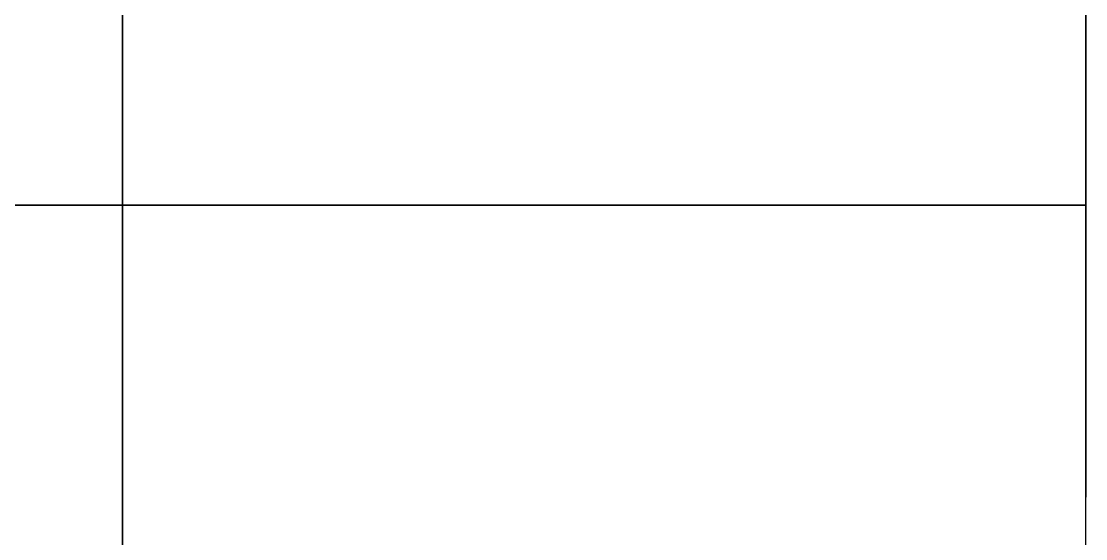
# Model space of a CAD drawing. Extents: x 34233638 to 35010029, y 7400000 to 8016345.
# Drawn here: x 34944740 to 35000000, y 7482662 to 7509547 of the extents above; entities that cross this region are included whole.
import ezdxf

# ---------------------------------------------------------------- set-up
doc = ezdxf.new("R2010")
doc.units = 0
doc.header["$LTSCALE"] = 6
doc.header["$MEASUREMENT"] = 0
doc.layers.get('0').update_dxf_attribs({"linetype": 'CONTINUOUS'})
for name, color, linetype in [('X-BOITE', 169, 'CONTINUOUS'), ('X-BOITE-C2', 238, 'CONTINUOUS'), ('X-BOITE-PL', 248, 'CONTINUOUS'), ('X-COUPE2', 7, 'CONTINUOUS'), ('X-CUBE', 188, 'CONTINUOUS')]:
    doc.layers.add(name, color=color, linetype=linetype)

# ---------------------------------------------------------------- blocks, each defined once
blk = doc.blocks.new('CUBEX')
at = {"layer": 'X-CUBE'}
for points in [[(0, 0, 50000), (50000, 0, 50000), (50000, 50000, 50000), (0, 50000, 50000)], [(0, 0, 0), (50000, 0, 0), (50000, 50000, 0), (0, 50000, 0)]]:
    blk.add_polyline3d(points, close=True, dxfattribs=at)
for points in [[(0, 50000, 0), (0, 50000, 50000), (50000, 50000, 50000), (50000, 50000, 0)], [(0, 0, 0), (0, 0, 50000), (50000, 0, 50000), (50000, 0, 0)]]:
    blk.add_polyline3d(points, dxfattribs=at)
blk = doc.blocks.new('CUBE1')
at = {"layer": 'X-CUBE'}
for p in [(400000, 100000, -50000), (400000, 100000, -100000), (450000, 100000, -50000), (450000, 100000, -100000), (400000, 50000, -50000), (400000, 50000, -100000), (450000, 50000, -50000), (450000, 50000, -100000)]:
    blk.add_blockref('CUBEX', p, dxfattribs=at)
blk = doc.blocks.new('BOITE1')
at = {"layer": 'X-BOITE'}
for points in [[(500000, 0, -100000), (500000, 200000, -100000)], [(500000, 0, 0), (500000, 200000, 0)]]:
    blk.add_polyline3d(points, dxfattribs=at)
at = {"layer": 'X-BOITE-C2'}
for points in [[(500000, 0, -50000), (500000, 200000, -50000)], [(500000, 100000, -100000), (500000, 100000, 0)]]:
    blk.add_polyline3d(points, dxfattribs=at)
at = {"layer": 'X-BOITE-PL'}
for points in [[(450000, 200000, -100000), (450000, 0, -100000)], [(0, 100000, -100000), (500000, 100000, -100000)]]:
    blk.add_polyline3d(points, dxfattribs=at)

msp = doc.modelspace()

# ---------------------------------------------------------------- linework, layer by layer
at = {"layer": 'X-COUPE2', "extrusion": (1, 0, 0)}
for p, q in [((35000000, 7510016, -29530), (35000000, 7509476, -29398)), ((35000000, 7510016, -30040), (35000000, 7509476, -29608)), ((35000000, 7509867, -31501), (35000000, 7509098, -31263)), ((35000000, 7509867, -31801), (35000000, 7509098, -31563)), ((35000000, 7509476, -29398), (35000000, 7508826, -28811)), ((35000000, 7509476, -29608), (35000000, 7508826, -29021)), ((35000000, 7509204, -28236), (35000000, 7509402, -27950)), ((35000000, 7509204, -28536), (35000000, 7509402, -28250)), ((35000000, 7509402, -27950), (35000000, 7508841, -27991)), ((35000000, 7509402, -28250), (35000000, 7508841, -28291)), ((35000000, 7508428, -28304), (35000000, 7509204, -28236)), ((35000000, 7508428, -28634), (35000000, 7509204, -28536)), ((35000000, 7509098, -31263), (35000000, 7509042, -31226)), ((35000000, 7509098, -31563), (35000000, 7509042, -31536)), ((35000000, 7509042, -31226), (35000000, 7507435, -30824)), ((35000000, 7509042, -31536), (35000000, 7507435, -31224)), ((35000000, 7508841, -27991), (35000000, 7507802, -27558)), ((35000000, 7508841, -28291), (35000000, 7507802, -27688)), ((35000000, 7508826, -28811), (35000000, 7508447, -28321)), ((35000000, 7508826, -29021), (35000000, 7508447, -28931)), ((35000000, 7508447, -28321), (35000000, 7507878, -28122)), ((35000000, 7508447, -28931), (35000000, 7507878, -28872)), ((35000000, 7508262, -28397), (35000000, 7508428, -28304)), ((35000000, 7508262, -28767), (35000000, 7508428, -28634)), ((35000000, 7508202, -29125), (35000000, 7508409, -28534)), ((35000000, 7508202, -29225), (35000000, 7508409, -28884)), ((35000000, 7508409, -28534), (35000000, 7508262, -28397)), ((35000000, 7508409, -28884), (35000000, 7508262, -28767)), ((35000000, 7508002, -29218), (35000000, 7508218, -29201)), ((35000000, 7508002, -29258), (35000000, 7508218, -29281)), ((35000000, 7508218, -29201), (35000000, 7508202, -29125)), ((35000000, 7508218, -29281), (35000000, 7508202, -29225)), ((35000000, 7507919, -29215), (35000000, 7508002, -29218)), ((35000000, 7507942, -29393), (35000000, 7508002, -29258)), ((35000000, 7507731, -29395), (35000000, 7507942, -29393)), ((35000000, 7507562, -29283), (35000000, 7507919, -29215)), ((35000000, 7507878, -28122), (35000000, 7507714, -28920)), ((35000000, 7507878, -28872), (35000000, 7507714, -29120)), ((35000000, 7507746, -29189), (35000000, 7507877, -29513)), ((35000000, 7507746, -29339), (35000000, 7507877, -29963)), ((35000000, 7507877, -29513), (35000000, 7507616, -29863)), ((35000000, 7507877, -29963), (35000000, 7507616, -29993)), ((35000000, 7507508, -29585), (35000000, 7507812, -29782)), ((35000000, 7507812, -29782), (35000000, 7507731, -29395)), ((35000000, 7507802, -27558), (35000000, 7507744, -27376)), ((35000000, 7507802, -27688), (35000000, 7507744, -27436)), ((35000000, 7507714, -28920), (35000000, 7507746, -29189)), ((35000000, 7507714, -29120), (35000000, 7507746, -29339)), ((35000000, 7507744, -27376), (35000000, 7507488, -27215)), ((35000000, 7507744, -27436), (35000000, 7507488, -27335)), ((35000000, 7507488, -27215), (35000000, 7507664, -26582)), ((35000000, 7507488, -27335), (35000000, 7507664, -27212)), ((35000000, 7507664, -26582), (35000000, 7507396, -26902)), ((35000000, 7507664, -27212), (35000000, 7507396, -26982)), ((35000000, 7507616, -29863), (35000000, 7507334, -29841)), ((35000000, 7507616, -29993), (35000000, 7507281, -29990)), ((35000000, 7507518, -29471), (35000000, 7507584, -29310)), ((35000000, 7507518, -29581), (35000000, 7507584, -29630)), ((35000000, 7507584, -29310), (35000000, 7507508, -29265)), ((35000000, 7507584, -29630), (35000000, 7507508, -29585)), ((35000000, 7507502, -29309), (35000000, 7507562, -29283)), ((35000000, 7507441, -29413), (35000000, 7507518, -29471)), ((35000000, 7507441, -29493), (35000000, 7507518, -29581)), ((35000000, 7507508, -29265), (35000000, 7507502, -29309)), ((35000000, 7507296, -29140), (35000000, 7507441, -29413)), ((35000000, 7507296, -29250), (35000000, 7507441, -29493)), ((35000000, 7507435, -30824), (35000000, 7506715, -30639)), ((35000000, 7507435, -31224), (35000000, 7506715, -30829)), ((35000000, 7507256, -29440), (35000000, 7507427, -29304)), ((35000000, 7507427, -29304), (35000000, 7507252, -29243)), ((35000000, 7507311, -29634), (35000000, 7507426, -29435)), ((35000000, 7507426, -29435), (35000000, 7507252, -29323)), ((35000000, 7507396, -26902), (35000000, 7507274, -26336)), ((35000000, 7507396, -26982), (35000000, 7507274, -26396)), ((35000000, 7507197, -29232), (35000000, 7507341, -29225)), ((35000000, 7507197, -29312), (35000000, 7507341, -29375)), ((35000000, 7507341, -29225), (35000000, 7507296, -29140)), ((35000000, 7507341, -29375), (35000000, 7507296, -29250)), ((35000000, 7507334, -29841), (35000000, 7507256, -29440)), ((35000000, 7507281, -29990), (35000000, 7507311, -29634)), ((35000000, 7507274, -26336), (35000000, 7507159, -26611)), ((35000000, 7507274, -26396), (35000000, 7507159, -26871)), ((35000000, 7507252, -29243), (35000000, 7507162, -29269)), ((35000000, 7507252, -29323), (35000000, 7507162, -29319)), ((35000000, 7507064, -29321), (35000000, 7507197, -29232)), ((35000000, 7507064, -29361), (35000000, 7507197, -29312)), ((35000000, 7507162, -29269), (35000000, 7507064, -29321)), ((35000000, 7507162, -29319), (35000000, 7507064, -29361)), ((35000000, 7507159, -26611), (35000000, 7507000, -26471)), ((35000000, 7507159, -26871), (35000000, 7507000, -26821)), ((35000000, 7507000, -26471), (35000000, 7506638, -26453)), ((35000000, 7507000, -26821), (35000000, 7506638, -26703)), ((35000000, 7506373, -21291), (35000000, 7506733, -20966)), ((35000000, 7506373, -24301), (35000000, 7506733, -23976)), ((35000000, 7506733, -20966), (35000000, 7505561, -21982)), ((35000000, 7506733, -23976), (35000000, 7505561, -24992)), ((35000000, 7506715, -30639), (35000000, 7506154, -30225)), ((35000000, 7506715, -30829), (35000000, 7506154, -30425)), ((35000000, 7506638, -26453), (35000000, 7506227, -26085)), ((35000000, 7506638, -26703), (35000000, 7506227, -26145)), ((35000000, 7504067, -20893), (35000000, 7506454, -22626)), ((35000000, 7504067, -23903), (35000000, 7506454, -23636)), ((35000000, 7506454, -22626), (35000000, 7506373, -21291)), ((35000000, 7506454, -23636), (35000000, 7506373, -24301)), ((35000000, 7506227, -26085), (35000000, 7506167, -25878)), ((35000000, 7506227, -26145), (35000000, 7506167, -26078)), ((35000000, 7506167, -25878), (35000000, 7505946, -25529)), ((35000000, 7506167, -26078), (35000000, 7505946, -25649)), ((35000000, 7506154, -30225), (35000000, 7505851, -30189)), ((35000000, 7506154, -30425), (35000000, 7505851, -30319)), ((35000000, 7505946, -25529), (35000000, 7505647, -25461)), ((35000000, 7505946, -25649), (35000000, 7505647, -25541)), ((35000000, 7505851, -30189), (35000000, 7505929, -30248)), ((35000000, 7505851, -30319), (35000000, 7505929, -30358)), ((35000000, 7505929, -30248), (35000000, 7505693, -29949)), ((35000000, 7505929, -30358), (35000000, 7505693, -30249)), ((35000000, 7505647, -25461), (35000000, 7505790, -24830)), ((35000000, 7505647, -25541), (35000000, 7505790, -25340)), ((35000000, 7505790, -24830), (35000000, 7505396, -22060)), ((35000000, 7505790, -25340), (35000000, 7505396, -25110)), ((35000000, 7503498, -17049), (35000000, 7505777, -17854)), ((35000000, 7503498, -20059), (35000000, 7505777, -20864)), ((35000000, 7505777, -17854), (35000000, 7505382, -17979)), ((35000000, 7505777, -20864), (35000000, 7505382, -20989)), ((35000000, 7505693, -29949), (35000000, 7505422, -29353)), ((35000000, 7505693, -30249), (35000000, 7505422, -29753)), ((35000000, 7505561, -21982), (35000000, 7505283, -24736)), ((35000000, 7505561, -24992), (35000000, 7505283, -25746)), ((35000000, 7505422, -29353), (35000000, 7505129, -28694)), ((35000000, 7505422, -29753), (35000000, 7505129, -29094)), ((35000000, 7505396, -22060), (35000000, 7503695, -20678)), ((35000000, 7505396, -25110), (35000000, 7503695, -23728)), ((35000000, 7505382, -17979), (35000000, 7503572, -16103)), ((35000000, 7505382, -20989), (35000000, 7503572, -19113)), ((35000000, 7505129, -28694), (35000000, 7504848, -28729)), ((35000000, 7505129, -29094), (35000000, 7504848, -28839)), ((35000000, 7504848, -28729), (35000000, 7504102, -27582)), ((35000000, 7504848, -28839), (35000000, 7504102, -27992)), ((35000000, 7504102, -27582), (35000000, 7503992, -27391)), ((35000000, 7504102, -27992), (35000000, 7503992, -27801)), ((35000000, 7503937, -22477), (35000000, 7504067, -20893)), ((35000000, 7503937, -23687), (35000000, 7504067, -23903)), ((35000000, 7503992, -27391), (35000000, 7502580, -26651)), ((35000000, 7503992, -27801), (35000000, 7502580, -26851)), ((35000000, 7500858, -21267), (35000000, 7503937, -22477)), ((35000000, 7500858, -22277), (35000000, 7503937, -23687)), ((35000000, 7503695, -20678), (35000000, 7501997, -19829)), ((35000000, 7503695, -23728), (35000000, 7501997, -22899)), ((35000000, 7503572, -16103), (35000000, 7502308, -15892)), ((35000000, 7503572, -19113), (35000000, 7502308, -18402)), ((35000000, 7501925, -15631), (35000000, 7503498, -17049)), ((35000000, 7501925, -18641), (35000000, 7503498, -20059)), ((35000000, 7502580, -26651), (35000000, 7502566, -26351)), ((35000000, 7502580, -26851), (35000000, 7502566, -26651)), ((35000000, 7502566, -26351), (35000000, 7501947, -25049)), ((35000000, 7502566, -26651), (35000000, 7501947, -26049)), ((35000000, 7502308, -15892), (35000000, 7501290, -16820)), ((35000000, 7502308, -18402), (35000000, 7501290, -18830)), ((35000000, 7501997, -19829), (35000000, 7501707, -20738)), ((35000000, 7501997, -22899), (35000000, 7501707, -22788)), ((35000000, 7501947, -25049), (35000000, 7501530, -25087)), ((35000000, 7501947, -26049), (35000000, 7501530, -25787)), ((35000000, 7499972, -15780), (35000000, 7501925, -15631)), ((35000000, 7499972, -18290), (35000000, 7501925, -18641)), ((35000000, 7501707, -20738), (35000000, 7499356, -22172)), ((35000000, 7501707, -22788), (35000000, 7499356, -23242)), ((35000000, 7501530, -25087), (35000000, 7500555, -24271)), ((35000000, 7501530, -25787), (35000000, 7500555, -24971)), ((35000000, 7501290, -16820), (35000000, 7501184, -17284)), ((35000000, 7501290, -18830), (35000000, 7501184, -19294)), ((35000000, 7499810, -20802), (35000000, 7501200, -21611)), ((35000000, 7499810, -22012), (35000000, 7501200, -22621)), ((35000000, 7501200, -21611), (35000000, 7500858, -21267)), ((35000000, 7501200, -22621), (35000000, 7500858, -22277)), ((35000000, 7501184, -17284), (35000000, 7499565, -16957)), ((35000000, 7501184, -19294), (35000000, 7499565, -18967)), ((35000000, 7500555, -24271), (35000000, 7500954, -22757)), ((35000000, 7500555, -24971), (35000000, 7500954, -24357)), ((35000000, 7500954, -22757), (35000000, 7500839, -22424)), ((35000000, 7500954, -24357), (35000000, 7500839, -22924)), ((35000000, 7500858, -21267), (35000000, 7499887, -19408)), ((35000000, 7500858, -22277), (35000000, 7499887, -20418)), ((35000000, 7500839, -22424), (35000000, 7500142, -21770)), ((35000000, 7500839, -22924), (35000000, 7500142, -22470)), ((35000000, 7497623, -14579), (35000000, 7499972, -15780)), ((35000000, 7497623, -17089), (35000000, 7499972, -18290)), ((35000000, 7499887, -19408), (35000000, 7499770, -18815)), ((35000000, 7499887, -20418), (35000000, 7499770, -20325)), ((35000000, 7499205, -20310), (35000000, 7499810, -20802)), ((35000000, 7499205, -21820), (35000000, 7499810, -22012)), ((35000000, 7499770, -18815), (35000000, 7499377, -17839)), ((35000000, 7499770, -20325), (35000000, 7499377, -19849)), ((35000000, 7498863, -19941), (35000000, 7499657, -20005)), ((35000000, 7498863, -21951), (35000000, 7499657, -22015)), ((35000000, 7499657, -20005), (35000000, 7499205, -20310)), ((35000000, 7499657, -22015), (35000000, 7499205, -21820)), ((35000000, 7499565, -16957), (35000000, 7499345, -17201)), ((35000000, 7499565, -18967), (35000000, 7499345, -19211)), ((35000000, 7499088, -22324), (35000000, 7499405, -21485)), ((35000000, 7499088, -22924), (35000000, 7499405, -23285)), ((35000000, 7499405, -21485), (35000000, 7498863, -19941)), ((35000000, 7499405, -23285), (35000000, 7498863, -21951)), ((35000000, 7499377, -17839), (35000000, 7498650, -16741)), ((35000000, 7499377, -19849), (35000000, 7498650, -19251)), ((35000000, 7499356, -22172), (35000000, 7499088, -22324)), ((35000000, 7499356, -23242), (35000000, 7499088, -22924)), ((35000000, 7499345, -17201), (35000000, 7499283, -17503)), ((35000000, 7499345, -19211), (35000000, 7499283, -19013)), ((35000000, 7499088, -22324), (35000000, 7499304, -22042)), ((35000000, 7499088, -22924), (35000000, 7499304, -22292)), ((35000000, 7499304, -22042), (35000000, 7498558, -22050)), ((35000000, 7499304, -22292), (35000000, 7498558, -22220)), ((35000000, 7498650, -16741), (35000000, 7498810, -16617)), ((35000000, 7498650, -19251), (35000000, 7498810, -19127)), ((35000000, 7498810, -16617), (35000000, 7498118, -15962)), ((35000000, 7498810, -19127), (35000000, 7498118, -17972)), ((35000000, 7498558, -22050), (35000000, 7497608, -22053)), ((35000000, 7498558, -22220), (35000000, 7497608, -22203)), ((35000000, 7498118, -15962), (35000000, 7496974, -15702)), ((35000000, 7498118, -17972), (35000000, 7496974, -17712)), ((35000000, 7496852, -14066), (35000000, 7497623, -14579)), ((35000000, 7496852, -16576), (35000000, 7497623, -17089)), ((35000000, 7497608, -22053), (35000000, 7497031, -22022)), ((35000000, 7497608, -22203), (35000000, 7497031, -22272)), ((35000000, 7497031, -22022), (35000000, 7497503, -22018)), ((35000000, 7497031, -22272), (35000000, 7497503, -22228)), ((35000000, 7497503, -22018), (35000000, 7497481, -21861)), ((35000000, 7497503, -22228), (35000000, 7497481, -22061)), ((35000000, 7497481, -21861), (35000000, 7496441, -21668)), ((35000000, 7497481, -22061), (35000000, 7496441, -22068)), ((35000000, 7496867, -21394), (35000000, 7497137, -21277)), ((35000000, 7496867, -21694), (35000000, 7497137, -21577)), ((35000000, 7497137, -21277), (35000000, 7496619, -21024)), ((35000000, 7497137, -21577), (35000000, 7496619, -21244)), ((35000000, 7496974, -15702), (35000000, 7495658, -14027)), ((35000000, 7496974, -17712), (35000000, 7495658, -16037)), ((35000000, 7496735, -20947), (35000000, 7496898, -20960)), ((35000000, 7496735, -21057), (35000000, 7496898, -21110)), ((35000000, 7496898, -20960), (35000000, 7496717, -20919)), ((35000000, 7496898, -21110), (35000000, 7496717, -21019)), ((35000000, 7496630, -21812), (35000000, 7496867, -21726)), ((35000000, 7496867, -21726), (35000000, 7496447, -21907)), ((35000000, 7495284, -21881), (35000000, 7496867, -21394)), ((35000000, 7495284, -22001), (35000000, 7496867, -21694)), ((35000000, 7496735, -22085), (35000000, 7496866, -21936)), ((35000000, 7496866, -21936), (35000000, 7496447, -22307)), ((35000000, 7495788, -13325), (35000000, 7496852, -14066)), ((35000000, 7495788, -15835), (35000000, 7496852, -16576)), ((35000000, 7496683, -22118), (35000000, 7496735, -22085)), ((35000000, 7495950, -21006), (35000000, 7496735, -20947)), ((35000000, 7495950, -21196), (35000000, 7496735, -21057)), ((35000000, 7496717, -20919), (35000000, 7496265, -20837)), ((35000000, 7496717, -21019), (35000000, 7496265, -20937)), ((35000000, 7496441, -22068), (35000000, 7496683, -22118)), ((35000000, 7496441, -21668), (35000000, 7496658, -21884)), ((35000000, 7496658, -21884), (35000000, 7496630, -21812)), ((35000000, 7496619, -21024), (35000000, 7495925, -20855)), ((35000000, 7496619, -21244), (35000000, 7495925, -21025)), ((35000000, 7496447, -21907), (35000000, 7495886, -21795)), ((35000000, 7496447, -22307), (35000000, 7495886, -22195)), ((35000000, 7496265, -20837), (35000000, 7495890, -20583)), ((35000000, 7496265, -20937), (35000000, 7495890, -20653)), ((35000000, 7495658, -14027), (35000000, 7496218, -13890)), ((35000000, 7495658, -16037), (35000000, 7496218, -15900)), ((35000000, 7496218, -13890), (35000000, 7495349, -13338)), ((35000000, 7496218, -15900), (35000000, 7495349, -15348)), ((35000000, 7495925, -20855), (35000000, 7495950, -21006)), ((35000000, 7495925, -21025), (35000000, 7495950, -21196)), ((35000000, 7495890, -20583), (35000000, 7495527, -20479)), ((35000000, 7495890, -20653), (35000000, 7495527, -20649)), ((35000000, 7495886, -21795), (35000000, 7494785, -21706)), ((35000000, 7495886, -22195), (35000000, 7494785, -22006)), ((35000000, 7495349, -13338), (35000000, 7495788, -13325)), ((35000000, 7495349, -15348), (35000000, 7495788, -15835)), ((35000000, 7495527, -20479), (35000000, 7495174, -20402)), ((35000000, 7495527, -20649), (35000000, 7495174, -20512)), ((35000000, 7494785, -21706), (35000000, 7495526, -22000)), ((35000000, 7494785, -22006), (35000000, 7495526, -22140)), ((35000000, 7495526, -22000), (35000000, 7494960, -22200)), ((35000000, 7495526, -22140), (35000000, 7494960, -22380)), ((35000000, 7494645, -22218), (35000000, 7495284, -21881)), ((35000000, 7494645, -22278), (35000000, 7495284, -22001)), ((35000000, 7495174, -20402), (35000000, 7495114, -20330)), ((35000000, 7495174, -20512), (35000000, 7495114, -20460)), ((35000000, 7495114, -20330), (35000000, 7494985, -20338)), ((35000000, 7495114, -20460), (35000000, 7494985, -20448)), ((35000000, 7494985, -20338), (35000000, 7493052, -19748)), ((35000000, 7494985, -20448), (35000000, 7493052, -19928)), ((35000000, 7494960, -22200), (35000000, 7493538, -22040)), ((35000000, 7494960, -22380), (35000000, 7493538, -22240)), ((35000000, 7494557, -22228), (35000000, 7494645, -22218)), ((35000000, 7494557, -22298), (35000000, 7494645, -22278)), ((35000000, 7494501, -9456), (35000000, 7494572, -9848)), ((35000000, 7494572, -9848), (35000000, 7494438, -9576)), ((35000000, 7494374, -9679), (35000000, 7494570, -9903)), ((35000000, 7494570, -9903), (35000000, 7494438, -9826)), ((35000000, 7494270, -22223), (35000000, 7494557, -22228)), ((35000000, 7494263, -22272), (35000000, 7494557, -22298)), ((35000000, 7494233, -8934), (35000000, 7494501, -9456)), ((35000000, 7494438, -9576), (35000000, 7494246, -9672)), ((35000000, 7494438, -9826), (35000000, 7494246, -9782)), ((35000000, 7494021, -8721), (35000000, 7494413, -8622)), ((35000000, 7494021, -8931), (35000000, 7494413, -8822)), ((35000000, 7494413, -8622), (35000000, 7494209, -8331)), ((35000000, 7494413, -8822), (35000000, 7494209, -8981)), ((35000000, 7494233, -9534), (35000000, 7494374, -9679)), ((35000000, 7494209, -8331), (35000000, 7494357, -8343)), ((35000000, 7494209, -8981), (35000000, 7494357, -8843)), ((35000000, 7494357, -8343), (35000000, 7494319, -8730)), ((35000000, 7494357, -8843), (35000000, 7494319, -9080)), ((35000000, 7494319, -8730), (35000000, 7494301, -8758)), ((35000000, 7494319, -9080), (35000000, 7494301, -9258)), ((35000000, 7494301, -8758), (35000000, 7494233, -8934)), ((35000000, 7494301, -9258), (35000000, 7494233, -9534)), ((35000000, 7494102, -22109), (35000000, 7494270, -22108)), ((35000000, 7494270, -22108), (35000000, 7494270, -22223)), ((35000000, 7494262, -22143), (35000000, 7494263, -22272)), ((35000000, 7494102, -22179), (35000000, 7494262, -22143)), ((35000000, 7493816, -22062), (35000000, 7494248, -22112)), ((35000000, 7493816, -22212), (35000000, 7494248, -22262)), ((35000000, 7494248, -22112), (35000000, 7494013, -22112)), ((35000000, 7494248, -22262), (35000000, 7494013, -22182)), ((35000000, 7494246, -9672), (35000000, 7493687, -8744)), ((35000000, 7494246, -9782), (35000000, 7493687, -10254)), ((35000000, 7494113, -7457), (35000000, 7494244, -7642)), ((35000000, 7494113, -8157), (35000000, 7494244, -8242)), ((35000000, 7494244, -7642), (35000000, 7494231, -8101)), ((35000000, 7494244, -8242), (35000000, 7494231, -8451)), ((35000000, 7494231, -8101), (35000000, 7494021, -8721)), ((35000000, 7494231, -8451), (35000000, 7494021, -8931)), ((35000000, 7493665, -22142), (35000000, 7494114, -22062)), ((35000000, 7493665, -22232), (35000000, 7494114, -22312)), ((35000000, 7494114, -22062), (35000000, 7493816, -22062)), ((35000000, 7494114, -22312), (35000000, 7493816, -22212)), ((35000000, 7493925, -7547), (35000000, 7494113, -7457)), ((35000000, 7493925, -7757), (35000000, 7494113, -8157)), ((35000000, 7494013, -22112), (35000000, 7494102, -22109)), ((35000000, 7494013, -22182), (35000000, 7494102, -22179)), ((35000000, 7493478, -6822), (35000000, 7494051, -7010)), ((35000000, 7493478, -7422), (35000000, 7494051, -7660)), ((35000000, 7494051, -7010), (35000000, 7493925, -7547)), ((35000000, 7494051, -7660), (35000000, 7493925, -7757)), ((35000000, 7493442, -22131), (35000000, 7494000, -22002)), ((35000000, 7493442, -22251), (35000000, 7494000, -22142)), ((35000000, 7494000, -22002), (35000000, 7493665, -22142)), ((35000000, 7494000, -22142), (35000000, 7493665, -22232)), ((35000000, 7493687, -19173), (35000000, 7493892, -19041)), ((35000000, 7493687, -19333), (35000000, 7493892, -19251)), ((35000000, 7493892, -19041), (35000000, 7493243, -18672)), ((35000000, 7493892, -19251), (35000000, 7493243, -18882)), ((35000000, 7493155, -18285), (35000000, 7493727, -18301)), ((35000000, 7493155, -18435), (35000000, 7493727, -18451)), ((35000000, 7493727, -18301), (35000000, 7493666, -17874)), ((35000000, 7493727, -18451), (35000000, 7493666, -18074)), ((35000000, 7493052, -19748), (35000000, 7493687, -19173)), ((35000000, 7493052, -19928), (35000000, 7493687, -19333)), ((35000000, 7493687, -8744), (35000000, 7493021, -11323)), ((35000000, 7493687, -10254), (35000000, 7493021, -11533)), ((35000000, 7493666, -17874), (35000000, 7492158, -17614)), ((35000000, 7493666, -18074), (35000000, 7492158, -17864)), ((35000000, 7493538, -22040), (35000000, 7493605, -22008)), ((35000000, 7493538, -22240), (35000000, 7493605, -22178)), ((35000000, 7493605, -22008), (35000000, 7493442, -22131)), ((35000000, 7493605, -22178), (35000000, 7493442, -22251)), ((35000000, 7493104, -6765), (35000000, 7493478, -6822)), ((35000000, 7493104, -7025), (35000000, 7493478, -7422)), ((35000000, 7493243, -18672), (35000000, 7493155, -18584)), ((35000000, 7493243, -18882), (35000000, 7493155, -18794)), ((35000000, 7493155, -18584), (35000000, 7493155, -18285)), ((35000000, 7493155, -18794), (35000000, 7493155, -18435)), ((35000000, 7492808, -6365), (35000000, 7493104, -6765)), ((35000000, 7492808, -6865), (35000000, 7493104, -7025)), ((35000000, 7493021, -11323), (35000000, 7492719, -11644)), ((35000000, 7493021, -11533), (35000000, 7492719, -11994)), ((35000000, 7492815, -17502), (35000000, 7492858, -17108)), ((35000000, 7492815, -17712), (35000000, 7492858, -17318)), ((35000000, 7492858, -17108), (35000000, 7492436, -16621)), ((35000000, 7492858, -17318), (35000000, 7492436, -16921)), ((35000000, 7492158, -17614), (35000000, 7492815, -17502)), ((35000000, 7492158, -17864), (35000000, 7492815, -17712)), ((35000000, 7492084, -6224), (35000000, 7492808, -6365)), ((35000000, 7492084, -6774), (35000000, 7492808, -6865)), ((35000000, 7492719, -11644), (35000000, 7492797, -11668)), ((35000000, 7492719, -11994), (35000000, 7492797, -12018)), ((35000000, 7492797, -11668), (35000000, 7491872, -12129)), ((35000000, 7492797, -12018), (35000000, 7491872, -12479)), ((35000000, 7492436, -16621), (35000000, 7491651, -16556)), ((35000000, 7492436, -16921), (35000000, 7491651, -16716)), ((35000000, 7491880, -6212), (35000000, 7492084, -6224)), ((35000000, 7491880, -6682), (35000000, 7492084, -6774)), ((35000000, 7491812, -6285), (35000000, 7491880, -6212)), ((35000000, 7491812, -6545), (35000000, 7491880, -6682)), ((35000000, 7491872, -12129), (35000000, 7491261, -12247)), ((35000000, 7491872, -12479), (35000000, 7491261, -12647)), ((35000000, 7491595, -6065), (35000000, 7491812, -6285)), ((35000000, 7491595, -6275), (35000000, 7491812, -6545)), ((35000000, 7491595, -6065), (35000000, 7491770, -5629)), ((35000000, 7491595, -6275), (35000000, 7491770, -5709)), ((35000000, 7491646, -15814), (35000000, 7491764, -15577)), ((35000000, 7491646, -16114), (35000000, 7491764, -15827)), ((35000000, 7491764, -15577), (35000000, 7491432, -15169)), ((35000000, 7491764, -15827), (35000000, 7491432, -15619)), ((35000000, 7491651, -16556), (35000000, 7491568, -16034)), ((35000000, 7491651, -16716), (35000000, 7491568, -16274)), ((35000000, 7491578, -15822), (35000000, 7491646, -15814)), ((35000000, 7491578, -16032), (35000000, 7491646, -16114)), ((35000000, 7490523, -5817), (35000000, 7491595, -6065)), ((35000000, 7490523, -6217), (35000000, 7491595, -6275)), ((35000000, 7491504, -15879), (35000000, 7491578, -15822)), ((35000000, 7491504, -16099), (35000000, 7491578, -16032)), ((35000000, 7491568, -16034), (35000000, 7491504, -15879)), ((35000000, 7491568, -16274), (35000000, 7491504, -16099)), ((35000000, 7491432, -15169), (35000000, 7490005, -15286)), ((35000000, 7491432, -15619), (35000000, 7490005, -15426)), ((35000000, 7491261, -12247), (35000000, 7491057, -12624)), ((35000000, 7491261, -12647), (35000000, 7491057, -12834)), ((35000000, 7491057, -12624), (35000000, 7490510, -12680)), ((35000000, 7491057, -12834), (35000000, 7490510, -12980)), ((35000000, 7490469, -5881), (35000000, 7490523, -5817)), ((35000000, 7490469, -6481), (35000000, 7490523, -6217)), ((35000000, 7490510, -12680), (35000000, 7490485, -12820)), ((35000000, 7490510, -12980), (35000000, 7490485, -13070)), ((35000000, 7490485, -12820), (35000000, 7489785, -12858)), ((35000000, 7490485, -13070), (35000000, 7489785, -13048)), ((35000000, 7490298, -6875), (35000000, 7490469, -5881)), ((35000000, 7490298, -6915), (35000000, 7490469, -6481)), ((35000000, 7489814, -6955), (35000000, 7490298, -6875)), ((35000000, 7489814, -7065), (35000000, 7490298, -6915)), ((35000000, 7490005, -15286), (35000000, 7489928, -15065)), ((35000000, 7490005, -15426), (35000000, 7489928, -15285)), ((35000000, 7489928, -15065), (35000000, 7489512, -14915)), ((35000000, 7489928, -15285), (35000000, 7489512, -15135)), ((35000000, 7489392, -6882), (35000000, 7489814, -6955)), ((35000000, 7489392, -7032), (35000000, 7489814, -7065)), ((35000000, 7489785, -12858), (35000000, 7489424, -12959)), ((35000000, 7489785, -13048), (35000000, 7489424, -13159)), ((35000000, 7489512, -14915), (35000000, 7488326, -14741)), ((35000000, 7489512, -15135), (35000000, 7488326, -14941)), ((35000000, 7489275, -6894), (35000000, 7489392, -6882)), ((35000000, 7489275, -7044), (35000000, 7489392, -7032)), ((35000000, 7488895, -7039), (35000000, 7489275, -6894)), ((35000000, 7488895, -7149), (35000000, 7489275, -7044)), ((35000000, 7488550, -6489), (35000000, 7488895, -7039)), ((35000000, 7488550, -7139), (35000000, 7488895, -7149)), ((35000000, 7488174, -6905), (35000000, 7488550, -6489)), ((35000000, 7488174, -7155), (35000000, 7488550, -7139)), ((35000000, 7488326, -14741), (35000000, 7488244, -14617)), ((35000000, 7488326, -14941), (35000000, 7488244, -14867)), ((35000000, 7488244, -14617), (35000000, 7487431, -14338)), ((35000000, 7488244, -14867), (35000000, 7487431, -14588)), ((35000000, 7488010, -7247), (35000000, 7488174, -6905)), ((35000000, 7488010, -7377), (35000000, 7488174, -7155)), ((35000000, 7487876, -7406), (35000000, 7488010, -7247)), ((35000000, 7487876, -7446), (35000000, 7488010, -7377)), ((35000000, 7487928, -7611), (35000000, 7487958, -7581)), ((35000000, 7487928, -7681), (35000000, 7487958, -7631)), ((35000000, 7487958, -7581), (35000000, 7487728, -7456)), ((35000000, 7487958, -7631), (35000000, 7487728, -7526)), ((35000000, 7487568, -7646), (35000000, 7487928, -7611)), ((35000000, 7487568, -7826), (35000000, 7487928, -7681)), ((35000000, 7487728, -7456), (35000000, 7487876, -7406)), ((35000000, 7487728, -7526), (35000000, 7487876, -7446)), ((35000000, 7487550, -7887), (35000000, 7487628, -7758)), ((35000000, 7487550, -8047), (35000000, 7487628, -7838)), ((35000000, 7487628, -7758), (35000000, 7487568, -7646)), ((35000000, 7487628, -7838), (35000000, 7487568, -7826)), ((35000000, 7487163, -7992), (35000000, 7487550, -7887)), ((35000000, 7487163, -8162), (35000000, 7487550, -8047)), ((35000000, 7487431, -14338), (35000000, 7487055, -14063)), ((35000000, 7487431, -14588), (35000000, 7487055, -14293)), ((35000000, 7487055, -14063), (35000000, 7487216, -13982)), ((35000000, 7487055, -14293), (35000000, 7487216, -14192)), ((35000000, 7487216, -13982), (35000000, 7486948, -13777)), ((35000000, 7487216, -14192), (35000000, 7486948, -14077)), ((35000000, 7487132, -8032), (35000000, 7487163, -7992)), ((35000000, 7487132, -8122), (35000000, 7487163, -8162)), ((35000000, 7486968, -8178), (35000000, 7487132, -8032)), ((35000000, 7486968, -8278), (35000000, 7487132, -8122)), ((35000000, 7486900, -8431), (35000000, 7486968, -8178)), ((35000000, 7486900, -8591), (35000000, 7486968, -8278)), ((35000000, 7486948, -13777), (35000000, 7486857, -13663)), ((35000000, 7486948, -14077), (35000000, 7486857, -13933)), ((35000000, 7486472, -8439), (35000000, 7486900, -8431)), ((35000000, 7486472, -8609), (35000000, 7486900, -8591)), ((35000000, 7486857, -13663), (35000000, 7486746, -13661)), ((35000000, 7486857, -13933), (35000000, 7486746, -13891)), ((35000000, 7486746, -13661), (35000000, 7486786, -13657)), ((35000000, 7486746, -13891), (35000000, 7486786, -13787)), ((35000000, 7486786, -13657), (35000000, 7486517, -13646)), ((35000000, 7486786, -13787), (35000000, 7486517, -13856)), ((35000000, 7486517, -13646), (35000000, 7486393, -13666)), ((35000000, 7486517, -13856), (35000000, 7486393, -13856)), ((35000000, 7486416, -8989), (35000000, 7486479, -9166)), ((35000000, 7486416, -9189), (35000000, 7486479, -9346)), ((35000000, 7486479, -9166), (35000000, 7486479, -9286)), ((35000000, 7486479, -9346), (35000000, 7486479, -9346)), ((35000000, 7486479, -9286), (35000000, 7486208, -8636)), ((35000000, 7486479, -9346), (35000000, 7486208, -8706)), ((35000000, 7486314, -8526), (35000000, 7486472, -8439)), ((35000000, 7486314, -8606), (35000000, 7486472, -8609)), ((35000000, 7486393, -13666), (35000000, 7486433, -13646)), ((35000000, 7486393, -13856), (35000000, 7486433, -13866)), ((35000000, 7486433, -13646), (35000000, 7486314, -13621)), ((35000000, 7486433, -13866), (35000000, 7486314, -13731)), ((35000000, 7485948, -9497), (35000000, 7486416, -8989)), ((35000000, 7485948, -10047), (35000000, 7486416, -9189)), ((35000000, 7486314, -13621), (35000000, 7486236, -13364)), ((35000000, 7486314, -13731), (35000000, 7486236, -13724)), ((35000000, 7486208, -8636), (35000000, 7486314, -8526)), ((35000000, 7486208, -8706), (35000000, 7486314, -8606)), ((35000000, 7486236, -13364), (35000000, 7486145, -13544)), ((35000000, 7486236, -13724), (35000000, 7486145, -13624)), ((35000000, 7486145, -13544), (35000000, 7485121, -13389)), ((35000000, 7486145, -13624), (35000000, 7485121, -13459)), ((35000000, 7485417, -10078), (35000000, 7485948, -9497)), ((35000000, 7485417, -10248), (35000000, 7485948, -10047)), ((35000000, 7485003, -13188), (35000000, 7485487, -12999)), ((35000000, 7485003, -13288), (35000000, 7485487, -13129)), ((35000000, 7485487, -12999), (35000000, 7485141, -12851)), ((35000000, 7485487, -13129), (35000000, 7485141, -12941)), ((35000000, 7485301, -11024), (35000000, 7485482, -10625)), ((35000000, 7485301, -11114), (35000000, 7485482, -10795)), ((35000000, 7485482, -10625), (35000000, 7485222, -10427)), ((35000000, 7485482, -10795), (35000000, 7485222, -10597)), ((35000000, 7485222, -10427), (35000000, 7485417, -10078)), ((35000000, 7485222, -10597), (35000000, 7485417, -10248)), ((35000000, 7485104, -11872), (35000000, 7485372, -11610)), ((35000000, 7485104, -11962), (35000000, 7485372, -11740)), ((35000000, 7485372, -11610), (35000000, 7485256, -11198)), ((35000000, 7485372, -11740), (35000000, 7485256, -11328)), ((35000000, 7485256, -11198), (35000000, 7485357, -11128)), ((35000000, 7485256, -11328), (35000000, 7485357, -11248)), ((35000000, 7485357, -11128), (35000000, 7485301, -11024)), ((35000000, 7485357, -11248), (35000000, 7485301, -11114)), ((35000000, 7485141, -12851), (35000000, 7485103, -12718)), ((35000000, 7485141, -12941), (35000000, 7485103, -12818)), ((35000000, 7485121, -13389), (35000000, 7484973, -13239)), ((35000000, 7485121, -13459), (35000000, 7484973, -13319)), ((35000000, 7484922, -11988), (35000000, 7485104, -11872)), ((35000000, 7484922, -12068), (35000000, 7485104, -11962)), ((35000000, 7485103, -12718), (35000000, 7484905, -12552)), ((35000000, 7485103, -12818), (35000000, 7484905, -12662)), ((35000000, 7484973, -13239), (35000000, 7485003, -13188)), ((35000000, 7484973, -13319), (35000000, 7485003, -13288)), ((35000000, 7484905, -12552), (35000000, 7484983, -12393)), ((35000000, 7484905, -12662), (35000000, 7484983, -12493)), ((35000000, 7484983, -12393), (35000000, 7484821, -12294)), ((35000000, 7484983, -12493), (35000000, 7484821, -12404)), ((35000000, 7484880, -12114), (35000000, 7484922, -11988)), ((35000000, 7484880, -12194), (35000000, 7484922, -12068)), ((35000000, 7484821, -12294), (35000000, 7484880, -12114)), ((35000000, 7484821, -12404), (35000000, 7484880, -12194))]:
    msp.add_line(p, q, dxfattribs=at)

# ---------------------------------------------------------------- block references
for name in ['CUBE1', 'BOITE1']:
    msp.add_blockref(name, (34500000, 7400000))

doc.saveas('drawing.dxf')
